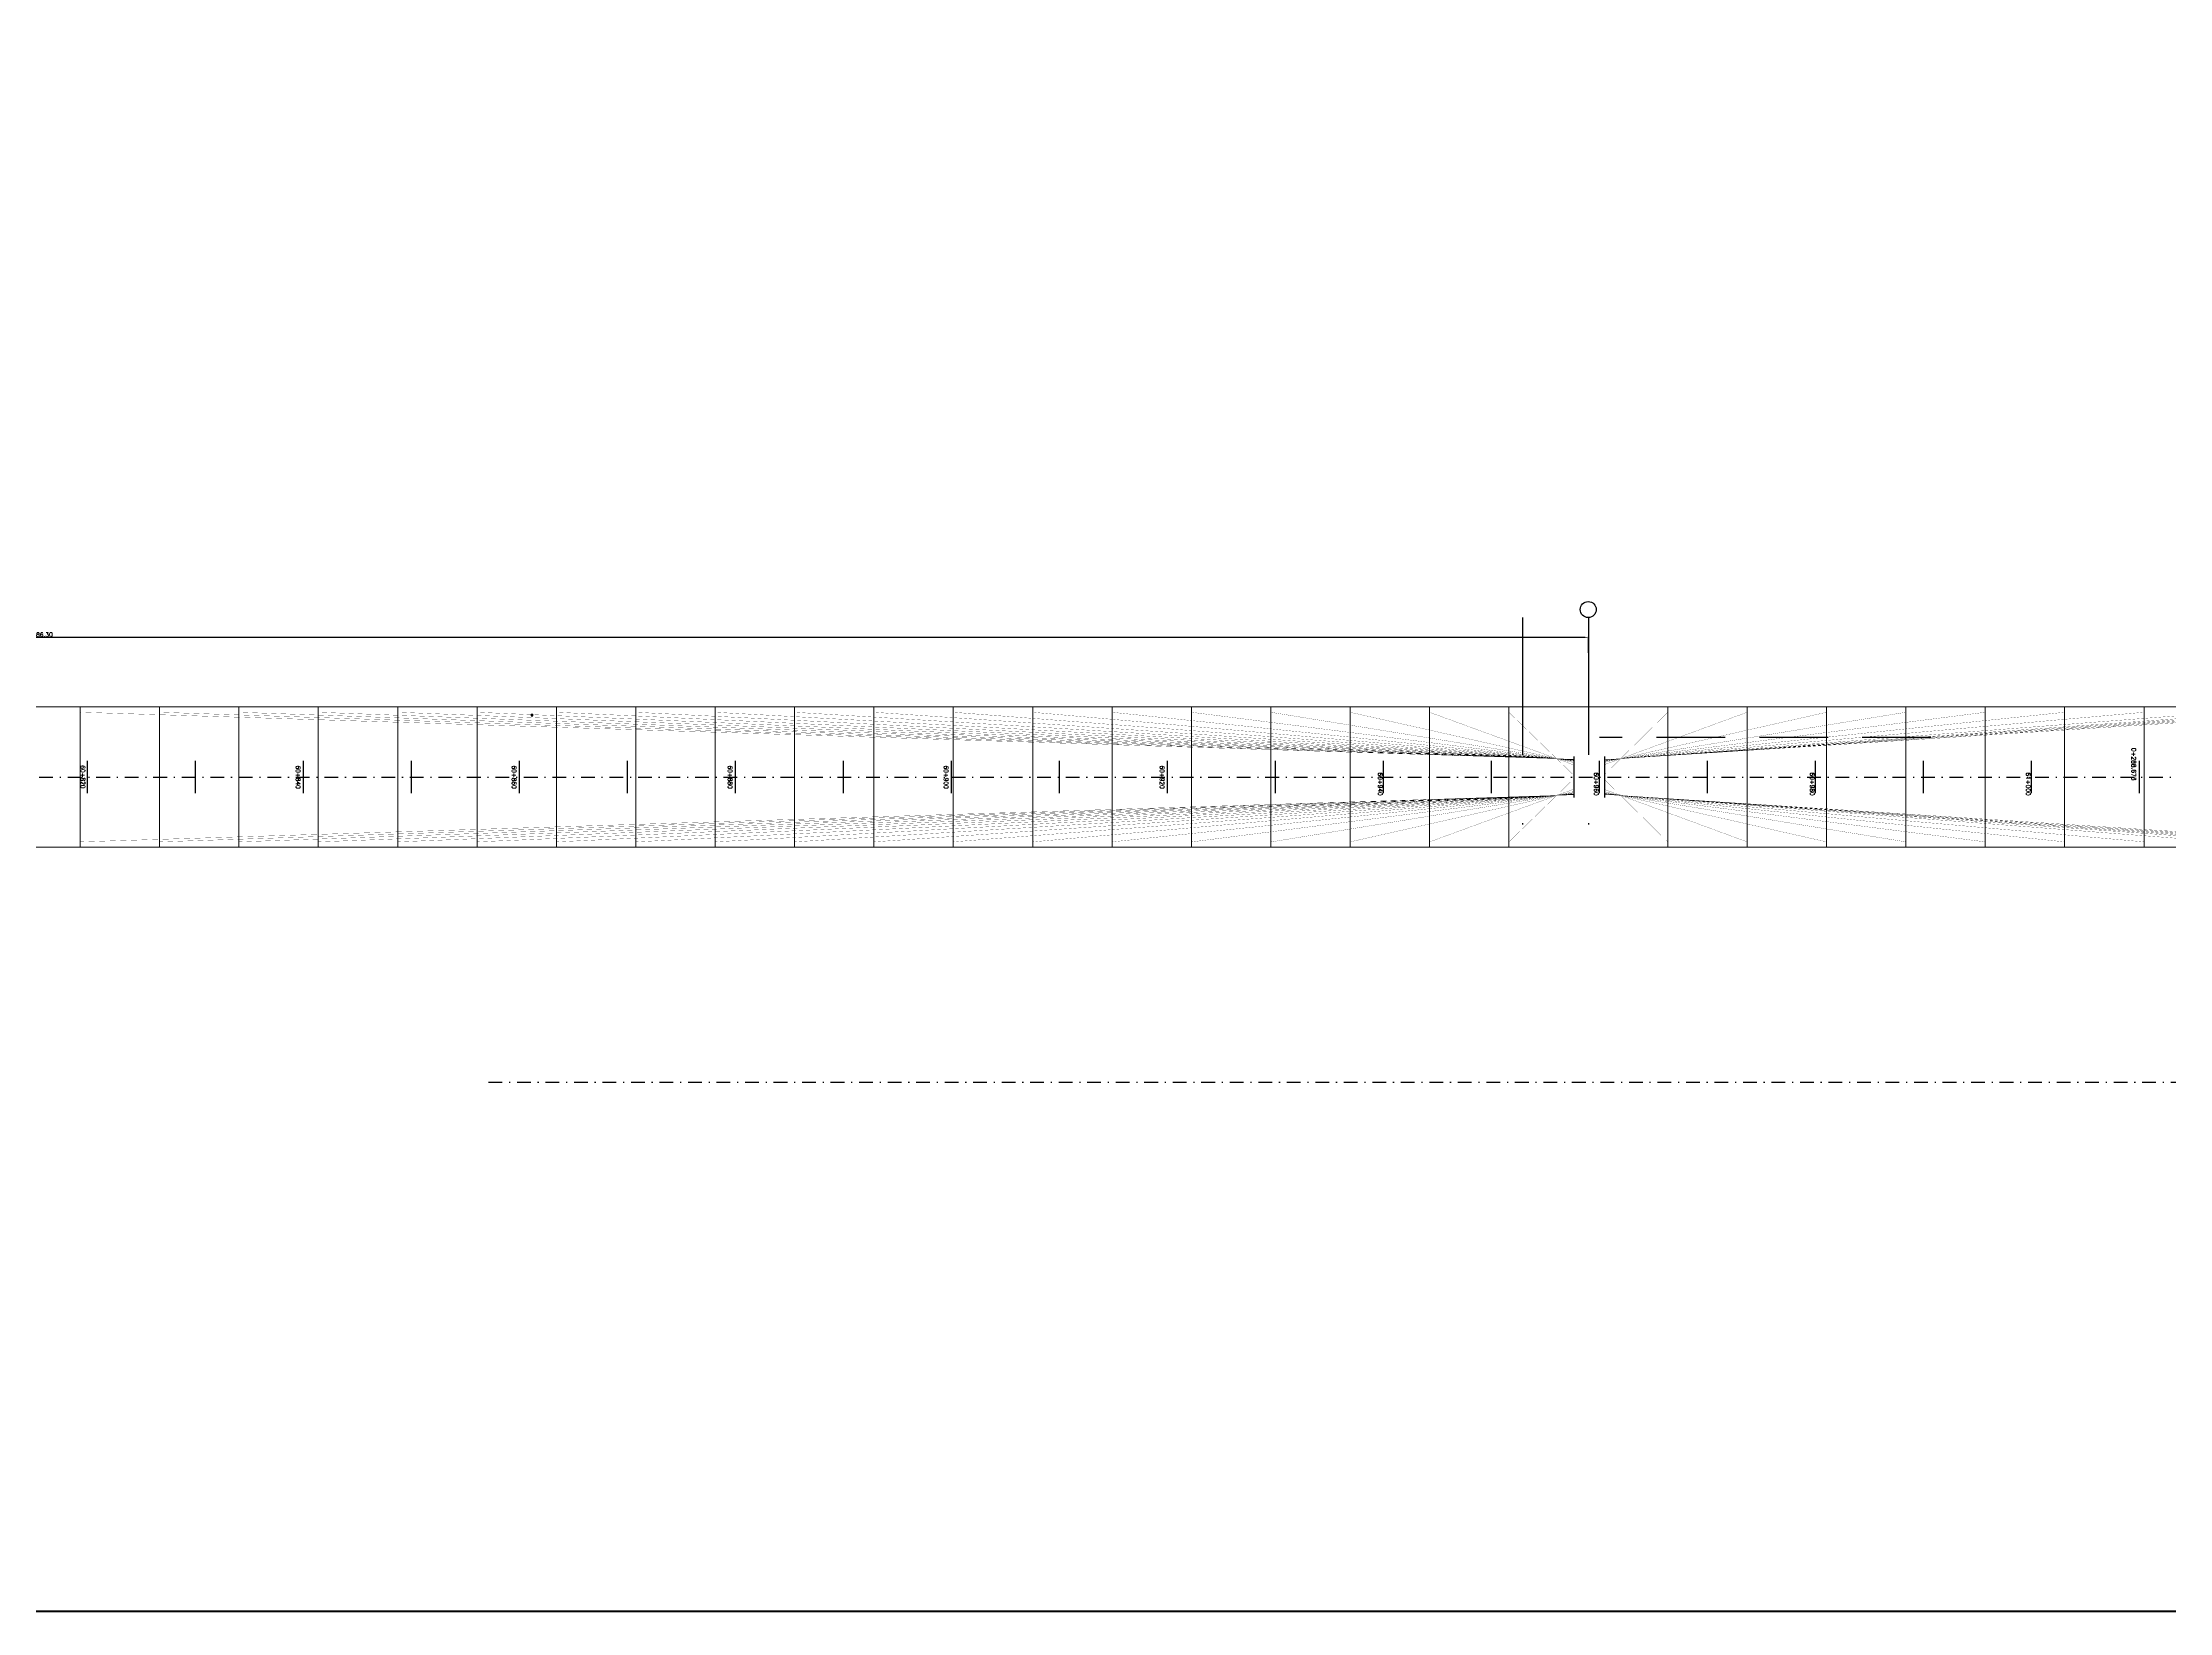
# Model space of a CAD drawing. Header units: metres. Extents: x 1080594 to 1081411, y 976871 to 977162.
# Drawn here: x 1080889.6 to 1081086.6, y 976870.8 to 977016.2 of the extents above; entities that cross this region are included whole.
import ezdxf
from ezdxf.enums import TextEntityAlignment as Align

# ---------------------------------------------------------------- set-up
doc = ezdxf.new("R2010")
doc.units = ezdxf.units.M
doc.header["$LTSCALE"] = 25.4
doc.linetypes.add('DASHDOT', pattern=[1, 0.5, -0.25, 0, -0.25])
doc.linetypes.add('HIDDEN', pattern=[0.375, 0.25, -0.125])
for name, color, linetype, lineweight in [('BORDEPUENTE', 4, 'Continuous', 15), ('COTA', 1, 'Continuous', 30), ('OTROS', 8, 'Continuous', 5), ('R80', 3, 'Continuous', 30), ('TIRANTE', 170, 'Continuous', 30)]:
    doc.layers.add(name, color=color, linetype=linetype, lineweight=lineweight)
for name, color, linetype in [('CIRCULO', 4, 'Continuous'), ('DGEO_S3E1_EJEG_BERM', 50, 'HIDDEN'), ('DGEO_S3E1_NUEV_STALBL', 7, 'Continuous'), ('dgeo_s3e1_nuevSTALBL', 7, 'Continuous'), ('EJE PUENTE', 41, 'DASHDOT'), ('EJEAPOYO', 12, 'DASHDOT')]:
    doc.layers.add(name, color=color, linetype=linetype)
doc.styles.add('romans', font='romans.shx')
doc.dimstyles.new('Copy 200', dxfattribs={"dimtxt": 0.4, "dimasz": 0.4, "dimexe": 0.05, "dimexo": 0.05, "dimgap": 0.05, "dimtad": 1, "dimzin": 0, "dimdsep": 46, "dimtxsty": 'romans', "dimcen": 0, "dimclrd": 1, "dimclre": 1, "dimclrt": 3, "dimaunit": 1, "dimadec": 3, "dimazin": 0, "dimtfac": 1, "dimtix": 1, "dimtofl": 0, "dimtmove": 1, "dimatfit": 3, "dimfxl": 1, "dimtolj": 1, "dimtzin": 0, "dimarcsym": 0})

# ---------------------------------------------------------------- blocks, each defined once
blk = doc.blocks.new('sta_tic')
blk.add_line((0, -0.04165), (0, 0.04165))
blk = doc.blocks.new('lbl_tic')
blk.add_line((0, -0.04165), (0, 0.04165))
blk = doc.blocks.new('*D45')
at = {"layer": 'COTA', "color": 1, "lineweight": -2, "transparency": 16777216}
for p, q in [((1080746.9, 976961.14), (1081032.37, 976961.14)), ((1081032.77, 976959.69), (1081032.77, 976961.19))]:
    blk.add_line(p, q, dxfattribs=at)
at = {"layer": 'COTA', "color": 1, "transparency": 16777216}
for points in [[(1080746.9, 976961.2), (1080746.9, 976961.07), (1080746.5, 976961.14)], [(1081032.37, 976961.2), (1081032.37, 976961.07), (1081032.77, 976961.14)]]:
    blk.add_solid(points, dxfattribs=at)
at = {"layer": 'Defpoints', "color": 0, "transparency": 16777216}
for p in [(1080746.5, 976961.14), (1081032.77, 976961.14), (1081032.77, 976959.64)]:
    blk.add_point(p, dxfattribs=at)
at = {"layer": 'COTA', "color": 3, "transparency": 16777216, "insert": (1080889.64, 976961.39), "char_height": 0.4, "attachment_point": 5, "style": 'romans'}
blk.add_mtext('\\A1;286.30', dxfattribs=at)
blk = doc.blocks.new('prueba hache1.30_cort')
at = {"layer": 'OTROS'}
h = blk.add_hatch(color=251, dxfattribs=at)
h.set_gradient(color1=(91, 91, 91), color2=(255, 255, 194), tint=1, name='CYLINDER')
h.paths.add_polyline_path([(40.2, -6.2), (38.9, -6.2), (38.9, -7.8), (38.9, -7.7), (38.9, -7.7), (38.9, -7.7), (38.9, -7.7), (38.9, -7.7), (38.9, -7.7), (38.9, -7.7), (38.9, -7.7), (39, -7.7), (39, -7.7), (39, -7.7), (39, -7.7), (39, -7.7), (39, -7.7), (39.1, -7.7), (39.1, -7.7), (39.1, -7.7), (39.1, -7.7), (39.1, -7.7), (39.2, -7.7), (39.2, -7.7), (39.2, -7.7), (39.2, -7.7), (39.2, -7.7), (39.3, -7.7), (39.3, -7.7), (39.3, -7.7), (39.3, -7.7), (39.4, -7.7), (39.4, -7.7), (39.4, -7.7), (39.4, -7.7), (39.4, -7.7), (39.4, -7.7), (39.5, -7.7), (39.5, -7.7), (39.5, -7.7), (39.5, -7.7), (39.5, -7.7), (39.5, -7.7), (39.5, -7.7), (39.5, -7.7), (39.5, -7.7), (39.5, -7.7), (39.5, -7.8), (39.5, -7.8), (39.5, -7.8), (39.5, -7.8), (39.5, -7.8), (39.6, -7.8), (39.6, -7.8), (39.6, -7.8), (39.6, -7.8), (39.6, -7.8), (39.6, -7.8), (39.6, -7.8), (39.6, -7.8), (39.7, -7.8), (39.7, -7.8), (39.7, -7.8), (39.7, -7.8), (39.7, -7.8), (39.8, -7.8), (39.8, -7.8), (40, -7.8), (40, -7.8), (40, -7.8), (40, -7.8), (40, -7.8), (40, -7.8), (40.1, -7.8), (40.1, -7.8), (40.1, -7.8), (40.1, -7.8), (40.1, -7.8), (40.1, -7.8), (40.1, -7.8), (40.2, -7.8), (40.2, -7.8), (40.2, -7.8), (40.2, -7.8), (40.2, -7.8), (40.2, -7.8)])
blk.add_ellipse((39.2, -7.8), major_axis=(0.324, 0), ratio=0.254381)
blk.add_ellipse((39.9, -7.8), major_axis=(0.324, 0), ratio=0.254381, start_param=3.141593, end_param=6.283185)
for p, q in [((38.9, -6.2), (38.9, -7.7)), ((38.9, -6.2), (38.9, -7.7)), ((39, -6.2), (39, -7.7)), ((39, -6.2), (39, -7.7)), ((39, -6.2), (39, -7.7)), ((39.1, -6.2), (39.1, -7.7)), ((39.1, -6.2), (39.1, -7.7)), ((39.2, -6.2), (39.2, -7.7)), ((39.2, -6.2), (39.2, -7.7)), ((39.3, -6.2), (39.3, -7.7)), ((39.5, -6.2), (39.5, -7.7)), ((39.5, -7.8), (39.5, -7.8)), ((39.6, -6.2), (39.6, -7.8)), ((39.8, -6.2), (39.8, -7.8)), ((39.8, -6.2), (39.8, -7.8)), ((39.9, -6.2), (39.9, -7.8)), ((40, -6.2), (40, -7.8)), ((40, -6.2), (40, -7.8)), ((40.1, -6.2), (40.1, -7.8)), ((40.1, -6.2), (40.1, -7.8)), ((40.1, -6.2), (40.1, -7.8)), ((40.1, -6.2), (40.1, -7.8)), ((40.2, -6.2), (40.2, -7.8))]:
    blk.add_line(p, q, dxfattribs=at)
for points in [[(38.9, -7.8), (38.9, -6.2), (40.2, -6.2), (40.2, -7.8)], [(39.3, -7.8), (39.1, -7.8)], [(40, -7.8), (39.8, -7.8)]]:
    blk.add_lwpolyline(points, dxfattribs=at)

msp = doc.modelspace()

# ---------------------------------------------------------------- linework, layer by layer
at = {"layer": 'BORDEPUENTE'}
for points in [[(1081102.2976, 976954.698372, -0.0000468507), (1081098.782513, 976954.698042), (1080677.573263, 976954.705628)], [(1080677.573263, 976941.705628), (1081098.782513, 976941.698042, 0.0000388961), (1081101.703317, 976941.69827)]]:
    msp.add_lwpolyline(points, format="xyb", dxfattribs=at)
at = {"layer": 'CIRCULO'}
msp.add_circle((1081032.758841, 976963.710038), 0.741549, dxfattribs=at)
at = {"layer": 'COTA', "const_width": 0.2}
msp.add_lwpolyline([(1080619.797527, 977153.234077), (1081240.811784, 977153.234077), (1081240.811784, 976870.940986), (1080619.797527, 976870.940986)], close=True, dxfattribs=at)
at = {"layer": 'COTA'}
for points in [[(1081031.407132, 976950.098193), (1081031.407132, 976946.298193)], [(1081034.254054, 976950.098193), (1081034.254054, 976946.298193)]]:
    msp.add_lwpolyline(points, dxfattribs=at)
at = {"layer": 'DGEO_S3E1_EJEG_BERM'}
msp.add_line((1081064.481823, 976951.848042), (1081033.813263, 976951.848042), dxfattribs=at)
at = {"layer": 'EJE PUENTE', "ltscale": 0.1}
for points in [[(1080643.813269, 976948.179964), (1081123.813502, 976948.179964)], [(1080930.930032, 976919.952354), (1081410.930265, 976919.952354)]]:
    msp.add_lwpolyline(points, dxfattribs=at)
at = {"layer": 'EJEAPOYO'}
for points in [[(1081026.671876, 976962.969225), (1081026.671876, 976938.946556)], [(1081032.771876, 976962.969225), (1081032.771876, 976938.946556)]]:
    msp.add_lwpolyline(points, dxfattribs=at)
at = {"layer": 'OTROS'}
for points in [[(1080893.117702, 976954.698042), (1080893.117702, 976941.698042)], [(1080900.467702, 976954.698042), (1080900.467702, 976941.698042)], [(1080907.817702, 976954.698042), (1080907.817702, 976941.698042)], [(1080915.167702, 976954.698042), (1080915.167702, 976941.698042)], [(1080922.517702, 976954.698042), (1080922.517702, 976941.698042)], [(1080929.867702, 976954.698042), (1080929.867702, 976941.698042)], [(1080937.217702, 976954.698042), (1080937.217702, 976941.698042)], [(1080944.567702, 976954.698042), (1080944.567702, 976941.698042)], [(1080951.917702, 976954.698042), (1080951.917702, 976941.698042)], [(1080959.267702, 976954.698042), (1080959.267702, 976941.698042)], [(1080966.617702, 976954.698042), (1080966.617702, 976941.698042)], [(1080973.967702, 976954.698042), (1080973.967702, 976941.698042)], [(1080981.317702, 976954.698042), (1080981.317702, 976941.698042)], [(1080988.667702, 976954.698042), (1080988.667702, 976941.698042)], [(1080996.017702, 976954.698042), (1080996.017702, 976941.698042)], [(1081003.367702, 976954.698042), (1081003.367702, 976941.698042)], [(1081010.717702, 976954.698042), (1081010.717702, 976941.698042)], [(1081018.067702, 976954.698042), (1081018.067702, 976941.698042)], [(1081025.417702, 976954.698042), (1081025.417702, 976941.698042)], [(1081040.117702, 976954.698042), (1081040.117702, 976941.698042)], [(1081047.467702, 976954.698042), (1081047.467702, 976941.698042)], [(1081054.817702, 976954.698042), (1081054.817702, 976941.698042)], [(1081062.167702, 976954.698042), (1081062.167702, 976941.698042)], [(1081069.517702, 976954.698042), (1081069.517702, 976941.698042)], [(1081076.867702, 976954.698042), (1081076.867702, 976941.698042)], [(1081084.217702, 976954.698042), (1081084.217702, 976941.698042)]]:
    msp.add_lwpolyline(points, dxfattribs=at)
at = {"layer": 'TIRANTE', "const_width": 0.017}
for points in [[(1081034.254054, 976949.807791), (1081114.231387, 976954.956352)], [(1081034.254054, 976949.79586), (1081106.232782, 976954.956352)], [(1081034.254054, 976949.805857), (1081112.229747, 976954.953352)], [(1081034.254054, 976949.803839), (1081110.231387, 976954.953352)], [(1081034.254054, 976949.80173), (1081108.231387, 976954.953352)], [(1080893.117702, 976954.201212), (1081031.416606, 976949.84847)], [(1080900.467702, 976954.198042), (1081031.416606, 976949.845684)], [(1080907.817702, 976954.198042), (1081031.416606, 976949.842521)], [(1080915.167702, 976954.198042), (1081031.416606, 976949.838952)], [(1081031.416606, 976949.834851), (1080922.51289, 976954.201212)], [(1081031.416606, 976949.830241), (1080929.867702, 976954.198042)], [(1081031.416606, 976949.824849), (1080937.217702, 976954.198042)], [(1081031.416606, 976949.818527), (1080944.567702, 976954.198042)], [(1081031.416606, 976949.811012), (1080951.917702, 976954.198042)], [(1081031.416606, 976949.801932), (1080959.267702, 976954.198042)], [(1081031.416606, 976949.790741), (1080966.617702, 976954.198042)], [(1081031.416606, 976949.776605), (1080973.967702, 976954.198042)], [(1081031.416606, 976949.758186), (1080981.317702, 976954.198042)], [(1081031.416606, 976949.73319), (1080988.667702, 976954.198042)], [(1081031.416606, 976949.697318), (1080996.017702, 976954.198042)], [(1081031.416606, 976949.641553), (1081003.367702, 976954.198042)], [(1081031.416606, 976949.542893), (1081010.717702, 976954.198042)], [(1081031.416606, 976949.321174), (1081018.067702, 976954.196756)], [(1081031.416606, 976948.364097), (1081025.405495, 976954.201212)], [(1081034.254054, 976948.41865), (1081040.117702, 976954.198042)], [(1081034.254054, 976949.347005), (1081047.467702, 976954.198042)], [(1081034.254054, 976949.559469), (1081054.817702, 976954.198042)], [(1081034.254054, 976949.653685), (1081062.167702, 976954.198042)], [(1081034.254054, 976949.706881), (1081069.517702, 976954.198042)], [(1081034.254054, 976949.741056), (1081076.867702, 976954.198042)], [(1081034.254054, 976949.764865), (1081084.217702, 976954.198042)], [(1081034.254054, 976949.782403), (1081091.567702, 976954.198042)], [(1081031.416606, 976946.597546), (1080959.267702, 976942.198042)], [(1081031.416606, 976946.608746), (1080966.617702, 976942.198042)], [(1081031.416606, 976946.622804), (1080973.967702, 976942.201212)], [(1081031.416606, 976946.641327), (1080981.317702, 976942.198042)], [(1081031.416606, 976946.666342), (1080988.667702, 976942.198042)], [(1081031.416606, 976946.702552), (1080996.017702, 976942.191138)], [(1081031.416606, 976946.758629), (1081003.367702, 976942.188333)], [(1081031.416606, 976946.856786), (1081010.717702, 976942.198042)], [(1081031.416606, 976947.078848), (1081018.067702, 976942.198042)], [(1081031.416606, 976948.039598), (1081025.417702, 976942.198042)], [(1081034.254054, 976947.978813), (1081040.117702, 976942.198042)], [(1081034.254054, 976947.051109), (1081047.467702, 976942.198042)], [(1081034.254054, 976946.838747), (1081054.817702, 976942.198042)], [(1081034.254054, 976946.74457), (1081062.167702, 976942.198042)], [(1081034.254054, 976946.691396), (1081069.517702, 976942.198042)], [(1081034.254054, 976946.657233), (1081076.867702, 976942.198042)], [(1081034.254054, 976946.633433), (1081084.217702, 976942.198042)], [(1081034.254054, 976946.615901), (1081091.567702, 976942.198042)], [(1081034.254054, 976946.602449), (1081108.231387, 976941.399769)], [(1080893.117702, 976942.198042), (1081031.416606, 976946.550936)], [(1080900.467702, 976942.198042), (1081031.416606, 976946.553761)], [(1080907.817702, 976942.198042), (1081031.416606, 976946.556926)], [(1080915.167702, 976942.198246), (1081031.416606, 976946.560495)], [(1081031.416606, 976946.564557), (1080922.517702, 976942.198042)], [(1081031.416606, 976946.569215), (1080929.867702, 976942.198042)], [(1081031.416606, 976946.574612), (1080937.217702, 976942.198042)], [(1081031.416606, 976946.580954), (1080944.567702, 976942.197222)], [(1081031.416606, 976946.588459), (1080951.917702, 976942.198042)], [(1081034.254054, 976946.596581), (1081106.231387, 976941.399769)], [(1081034.254054, 976946.594473), (1081110.231387, 976941.399769)], [(1081034.254054, 976946.592455), (1081112.231387, 976941.399769)], [(1081035.762155, 976946.492027), (1081114.231387, 976941.403577)]]:
    msp.add_lwpolyline(points, dxfattribs=at)

# ---------------------------------------------------------------- block references
at = {"layer": 'COTA', "xscale": 0.1, "yscale": 0.1, "zscale": 0.1}
msp.add_blockref('prueba hache1.30_cort', (1080930.997769, 976954.656573), dxfattribs=at)
at = {"layer": 'DGEO_S3E1_NUEV_STALBL', "xscale": 36.01440576230492, "yscale": 36.01440576230492, "zscale": 36.01440576230492}
for name, p in [('sta_tic', (1080893.813263, 976948.198042)), ('sta_tic', (1080903.813263, 976948.198042)), ('sta_tic', (1080913.813263, 976948.198042)), ('lbl_tic', (1080923.813263, 976948.198042)), ('sta_tic', (1080933.813263, 976948.198042)), ('sta_tic', (1080943.813263, 976948.198042)), ('sta_tic', (1080953.813263, 976948.198042)), ('sta_tic', (1080963.813263, 976948.198042)), ('lbl_tic', (1080973.813263, 976948.198042)), ('sta_tic', (1080983.813263, 976948.198042)), ('sta_tic', (1080993.813263, 976948.198042)), ('sta_tic', (1081003.813263, 976948.198042)), ('sta_tic', (1081013.813263, 976948.198042)), ('lbl_tic', (1081023.813263, 976948.198042)), ('sta_tic', (1081033.813263, 976948.198042)), ('sta_tic', (1081043.813263, 976948.198042)), ('sta_tic', (1081053.813263, 976948.198042)), ('sta_tic', (1081063.813263, 976948.198042)), ('lbl_tic', (1081073.813263, 976948.198042)), ('sta_tic', (1081083.813263, 976948.198042))]:
    msp.add_blockref(name, p, dxfattribs=at)
at = {"layer": 'dgeo_s3e1_nuevSTALBL', "xscale": 24.00960384153662, "yscale": 24.00960384153662, "zscale": 24.00960384153662}
for name, p in [('lbl_tic', (1080893.813263, 976948.198042)), ('sta_tic', (1080903.813263, 976948.198042)), ('lbl_tic', (1080913.813263, 976948.198042)), ('sta_tic', (1080923.813263, 976948.198042)), ('lbl_tic', (1080933.813263, 976948.198042)), ('sta_tic', (1080943.813263, 976948.198042)), ('lbl_tic', (1080953.813263, 976948.198042)), ('sta_tic', (1080963.813263, 976948.198042)), ('lbl_tic', (1080973.813263, 976948.198042)), ('sta_tic', (1080983.813263, 976948.198042)), ('lbl_tic', (1080993.813263, 976948.198042)), ('sta_tic', (1081003.813263, 976948.198042)), ('lbl_tic', (1081013.813263, 976948.198042)), ('sta_tic', (1081023.813263, 976948.198042)), ('lbl_tic', (1081033.813263, 976948.198042)), ('sta_tic', (1081043.813263, 976948.198042)), ('lbl_tic', (1081053.813263, 976948.198042)), ('sta_tic', (1081063.813263, 976948.198042)), ('lbl_tic', (1081073.813263, 976948.198042)), ('sta_tic', (1081083.813263, 976948.198042))]:
    msp.add_blockref(name, p, dxfattribs=at)

# ---------------------------------------------------------------- texts
at = {"layer": 'R80', "style": 'romans'}
for s, p in [('0+288.673', (1081082.947174, 976949.389756)), ('60+820', (1080893.04983, 976948.214378)), ('60+840', (1080912.980825, 976948.196846, -2)), ('60+860', (1080932.980825, 976948.196846, -2)), ('60+880', (1080952.980825, 976948.196846, -2)), ('60+900', (1080972.980825, 976948.196846, -2)), ('60+920', (1080992.980825, 976948.196846, -2)), ('60+940', (1081013.174896, 976947.551908, -1032)), ('60+960', (1081033.174896, 976947.551908, -1032)), ('60+980', (1081053.174896, 976947.551908, -1032)), ('61+000', (1081073.174896, 976947.551908, -1032))]:
    msp.add_text(s, height=0.4, rotation=270, dxfattribs=at).set_placement(p, align=Align.BOTTOM_CENTER)

# ---------------------------------------------------------------- dimensions: what is measured, and where the dimension line sits
at = {"layer": 'COTA'}
dim = msp.add_linear_dim(base=(1081032.771876, 976961.136299), p1=(1080746.503263, 976961.136299), p2=(1081032.771876, 976959.638853), text='286.30', dimstyle='Copy 200', dxfattribs=at)
dim.commit()
dim.dimension.update_dxf_attribs({"geometry": '*D45', "text_midpoint": (1080889.63757, 976961.386299)})

doc.saveas('drawing.dxf')
